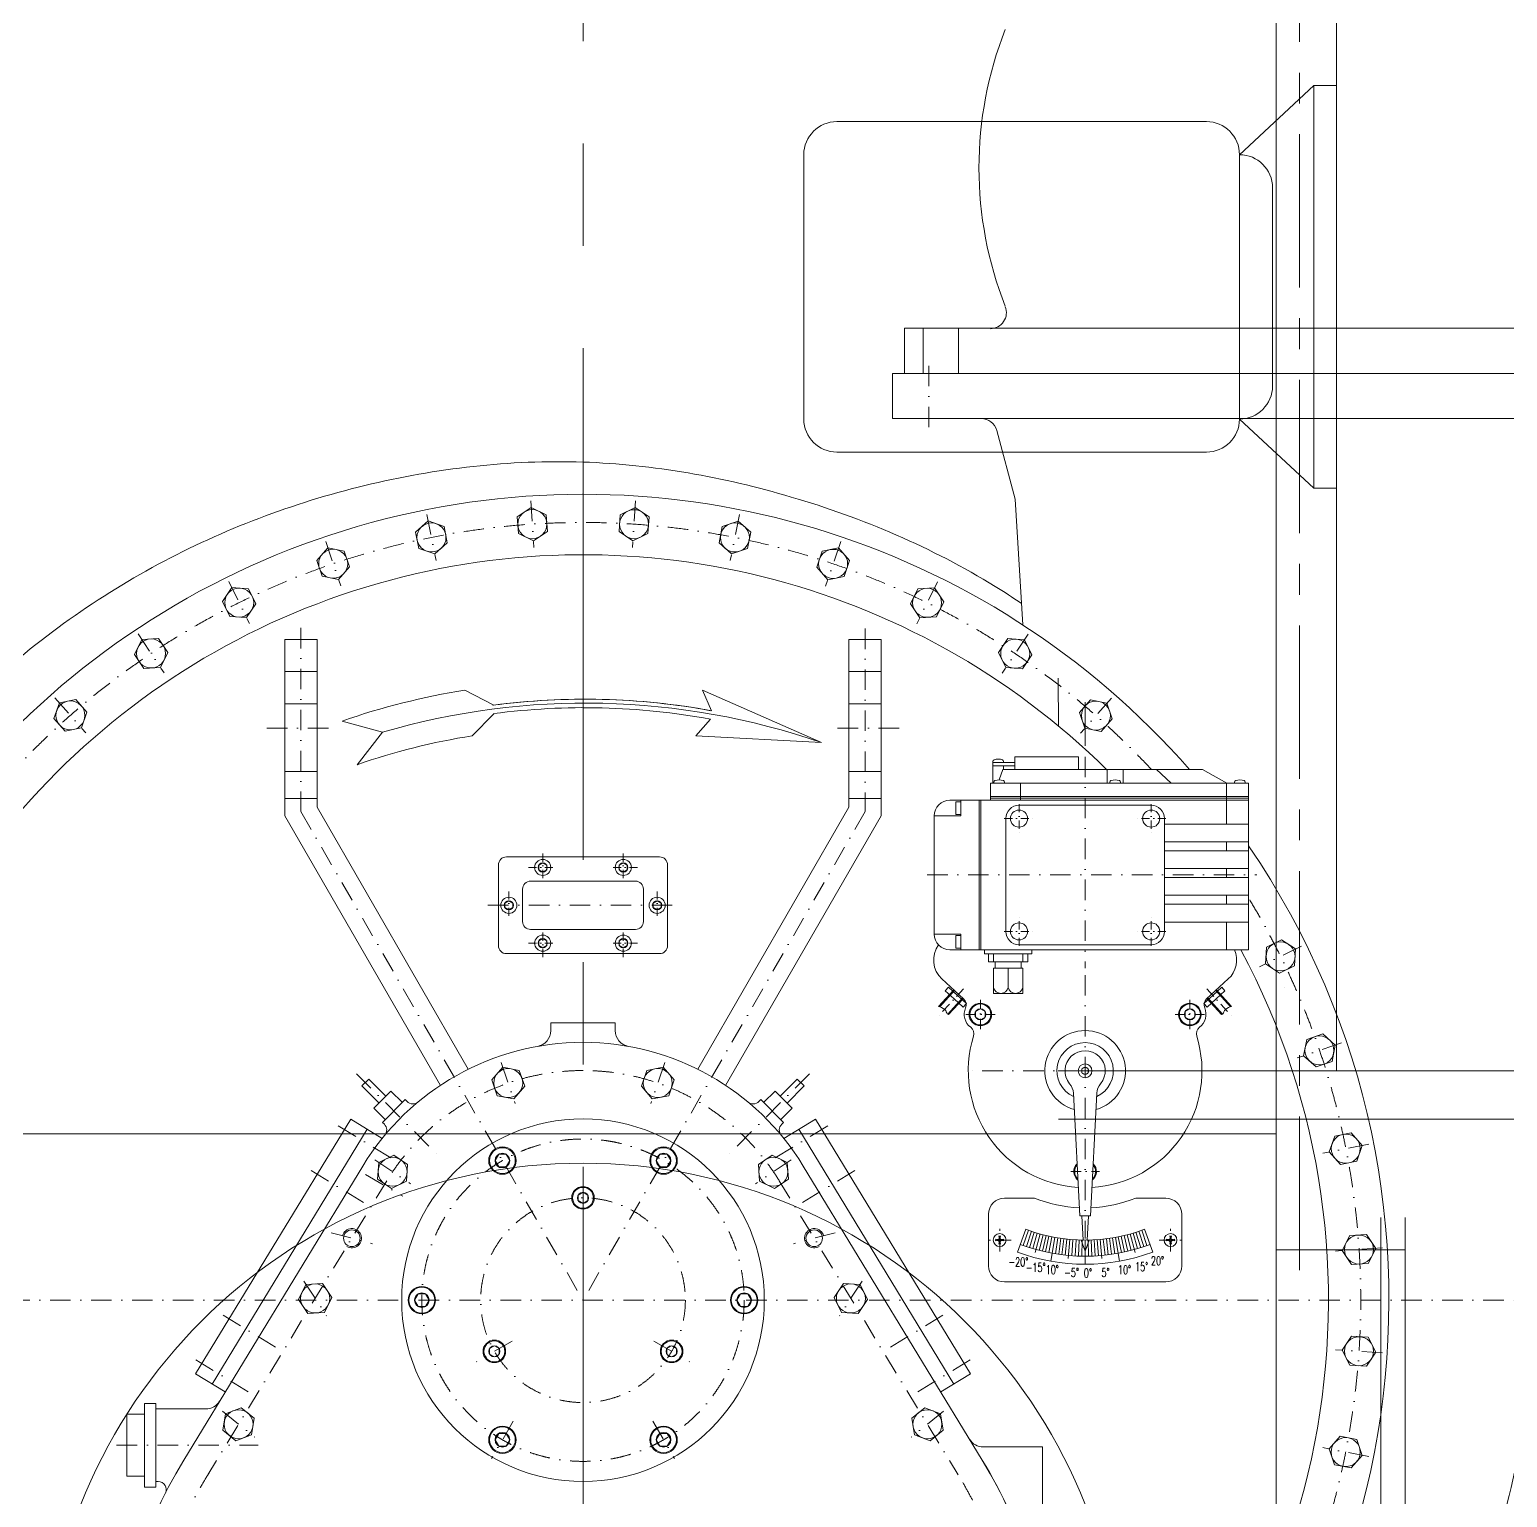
# Model space of a CAD drawing. Header units: millimetres. Extents: x 3 to 671030, y 2 to 511260.
# Drawn here: x 126853 to 150143, y 111891 to 135023 of the extents above; entities that cross this region are included whole.
import ezdxf

# ---------------------------------------------------------------- set-up
doc = ezdxf.new("R2010")
doc.units = ezdxf.units.MM
doc.header["$LTSCALE"] = 25.4
for name, pattern in [('CENTER', [50.8, 31.75, -6.35, 6.35, -6.35]), ('DASHDOT', [25.4, 12.7, -6.35, 0, -6.35]), ('虚线', [2, 1, -1])]:
    doc.linetypes.add(name, pattern=pattern)
for name, color, linetype, lineweight in [('CAXA0', 7, 'Continuous', 5), ('CAXA1', 5, 'CENTER', 5), ('EB0_1', 7, 'Continuous', 5), ('细实线层', 7, 'Continuous', 5)]:
    doc.layers.add(name, color=color, linetype=linetype, lineweight=lineweight)
doc.styles.add('机械', font='txt', dxfattribs={"width": 0.667, "bigfont": 'gbcbig.shx'})

msp = doc.modelspace()

# ---------------------------------------------------------------- linework, layer by layer
at = {"color": 7, "lineweight": 5}
for p, q in [((147446.42, 144013.84), (147446.42, 118613.84)), ((146496.55, 99632.31), (146496.55, 140399.31)), ((147090.82, 134143.31), (145920.25, 133051.11)), ((147446.42, 134143.31), (147090.82, 134143.31)), ((147090.82, 127793.31), (147090.82, 134143.31)), ((145399.55, 133571.81), (139575.05, 133571.81)), ((139054.35, 128885.51), (139054.35, 133051.11)), ((145920.25, 128885.51), (145920.25, 133051.11)), ((146440.95, 129406.21), (146440.95, 132530.41)), ((140935.3, 129604.31), (140935.3, 130315.51)), ((141494.1, 129604.31), (141494.1, 130315.51)), ((140451.35, 129604.31), (153278.35, 129604.31)), ((140451.35, 128893.11), (140451.35, 129604.31)), ((140451.35, 128893.11), (146864.85, 128893.11)), ((147090.82, 127793.31), (145920.25, 128885.51)), ((146864.85, 128893.11), (153278.35, 128893.11)), ((142383.58, 127623.11), (142093.73, 128704.85)), ((145399.55, 128364.81), (139575.05, 128364.81)), ((147446.42, 127793.31), (147090.82, 127793.31)), ((134539.03, 127345.32), (134758.51, 127491.97)), ((134995.26, 127375.22), (134758.51, 127491.97)), ((136159.37, 127374.86), (136396.11, 127491.61)), ((136615.59, 127344.96), (136396.11, 127491.61)), ((142504.77, 125641.78), (142383.58, 127623.11)), ((132936.42, 127104.54), (133134.88, 127278.58)), ((133384.83, 127193.73), (133134.88, 127278.58)), ((133384.83, 127193.73), (133436.33, 126934.84)), ((134539.03, 127345.32), (134556.3, 127081.92)), ((134995.26, 127375.22), (135012.52, 127111.82)), ((136159.37, 127374.86), (136142.11, 127111.46)), ((136615.59, 127344.96), (136598.33, 127081.56)), ((137769.7, 127192.65), (137718.2, 126933.76)), ((137769.7, 127192.65), (138019.66, 127277.5)), ((138218.12, 127103.45), (138019.66, 127277.5)), ((132936.42, 127104.54), (132987.91, 126845.64)), ((133436.33, 126934.84), (133237.87, 126760.79)), ((133436.33, 126934.84), (133436.33, 126934.84)), ((134556.3, 127081.92), (134793.04, 126965.17)), ((135012.52, 127111.82), (134793.04, 126965.17)), ((135012.52, 127111.82), (135012.52, 127111.82)), ((136142.11, 127111.46), (136361.59, 126964.81)), ((136598.33, 127081.56), (136361.59, 126964.81)), ((136598.33, 127081.56), (136598.33, 127081.56)), ((137718.2, 126933.76), (137916.66, 126759.71)), ((138218.12, 127103.45), (138166.62, 126844.56)), ((131378.94, 126656.63), (131552.98, 126855.09)), ((131811.87, 126803.59), (131552.98, 126855.09)), ((131811.87, 126803.59), (131896.72, 126553.63)), ((132987.91, 126845.64), (133237.87, 126760.79)), ((138166.62, 126844.56), (137916.66, 126759.71)), ((138166.62, 126844.56), (138166.62, 126844.56)), ((139342.47, 126801.81), (139257.62, 126551.85)), ((139342.47, 126801.81), (139601.36, 126853.31)), ((139775.41, 126654.85), (139601.36, 126853.31)), ((131378.94, 126656.63), (131463.79, 126406.67)), ((131896.72, 126553.63), (131722.68, 126355.18)), ((131896.72, 126553.63), (131896.72, 126553.63)), ((139257.62, 126551.85), (139431.67, 126353.39)), ((139775.41, 126654.85), (139690.56, 126404.89)), ((131463.79, 126406.67), (131722.68, 126355.18)), ((139690.56, 126404.89), (139431.67, 126353.39)), ((139690.56, 126404.89), (139690.56, 126404.89)), ((129893.25, 126009.26), (130039.9, 126228.74)), ((129893.25, 126009.26), (130009.99, 125772.52)), ((130303.3, 126211.48), (130039.9, 126228.74)), ((130303.3, 126211.48), (130420.04, 125974.73)), ((140850.77, 126209.02), (140734.02, 125972.28)), ((140850.77, 126209.02), (141114.17, 126226.29)), ((141260.82, 126006.81), (141114.17, 126226.29)), ((141260.82, 126006.81), (141144.07, 125770.07)), ((130009.99, 125772.52), (130273.39, 125755.25)), ((130420.04, 125974.73), (130273.39, 125755.25)), ((130420.04, 125974.73), (130420.04, 125974.73)), ((140734.02, 125972.28), (140880.67, 125752.8)), ((141144.07, 125770.07), (140880.67, 125752.8)), ((141144.07, 125770.07), (141144.07, 125770.07)), ((128504.76, 125173.51), (128621.51, 125410.25)), ((128884.91, 125427.52), (128621.51, 125410.25)), ((128884.91, 125427.52), (129031.56, 125208.04)), ((130875.55, 125413.31), (130875.55, 122630.22)), ((131383.55, 125413.31), (130875.55, 125413.31)), ((131383.55, 125413.31), (131383.55, 122766.34)), ((139765.55, 125413.31), (139765.55, 122766.34)), ((139765.55, 125413.31), (140273.55, 125413.31)), ((140273.55, 125413.31), (140273.55, 122630.22)), ((142268.79, 125424.44), (142122.14, 125204.96)), ((142268.79, 125424.44), (142532.19, 125407.17)), ((142648.94, 125170.43), (142532.19, 125407.17)), ((128504.76, 125173.51), (128651.41, 124954.03)), ((129031.56, 125208.04), (128914.81, 124971.3)), ((129031.56, 125208.04), (129031.56, 125208.04)), ((142122.14, 125204.96), (142238.89, 124968.22)), ((142648.94, 125170.43), (142502.29, 124950.95)), ((128651.41, 124954.03), (128914.81, 124971.3)), ((131383.55, 124905.31), (130875.55, 124905.31)), ((139765.55, 124905.31), (140273.55, 124905.31)), ((142502.29, 124950.95), (142238.89, 124968.22)), ((142502.29, 124950.95), (142502.29, 124950.95)), ((133710.69, 124612.1), (134166.8, 124376.2)), ((137458.46, 124610.56), (137600.35, 124287.81)), ((139330.5, 123787.29), (137458.46, 124610.56)), ((143061.16, 124803.88), (143067.54, 124041.92)), ((127237.25, 124163.68), (127322.09, 124413.63)), ((127580.99, 124465.13), (127322.09, 124413.63)), ((127580.99, 124465.13), (127755.03, 124266.67)), ((131383.55, 124397.31), (130875.55, 124397.31)), ((139765.55, 124397.31), (140273.55, 124397.31)), ((143572.28, 124461.47), (143398.23, 124263.02)), ((143572.28, 124461.47), (143831.17, 124409.98)), ((143916.02, 124160.02), (143831.17, 124409.98)), ((127237.25, 124163.68), (127411.29, 123965.22)), ((127755.03, 124266.67), (127670.18, 124016.72)), ((127755.03, 124266.67), (127755.03, 124266.67)), ((133825.37, 123893.34), (134168.05, 124241.7)), ((137581.37, 124155.48), (137352.63, 123890.44)), ((143398.23, 124263.02), (143483.08, 124013.06)), ((143916.02, 124160.02), (143741.97, 123961.56)), ((127411.29, 123965.22), (127670.18, 124016.72)), ((131776.49, 124126.09), (132415.49, 123948.35)), ((132015.2, 123438.49), (132415.49, 123948.35)), ((143741.97, 123961.56), (143483.08, 124013.06)), ((143741.97, 123961.56), (143741.97, 123961.56)), ((139330.5, 123787.29), (137352.63, 123890.44)), ((142034.47, 123144.44), (142034.47, 123491.46)), ((142202.11, 123473.14), (142034.47, 123473.14)), ((142202.11, 123473.14), (142202.11, 123491.46)), ((142202.11, 123473.14), (142381.43, 123473.14)), ((142381.43, 123360.34), (142381.43, 123563.54)), ((142381.43, 123563.54), (143382.19, 123563.54)), ((143382.19, 123360.34), (143382.19, 123563.54)), ((131383.55, 123330.51), (130875.55, 123330.51)), ((139765.55, 123330.51), (140273.55, 123330.51)), ((142034.47, 123422.34), (142381.43, 123422.34)), ((142132.51, 123197.47), (142192.2, 123360.34)), ((142192.2, 123360.34), (145337.99, 123360.34)), ((142202.11, 123360.34), (142202.11, 123422.34)), ((143836.35, 123144.44), (143836.35, 123360.34)), ((144086.28, 123144.44), (144086.28, 123360.34)), ((144614.09, 123360.34), (144842.69, 123144.44)), ((145337.99, 123360.34), (145718.99, 123144.44)), ((141997.89, 122876.72), (141997.89, 123144.44)), ((141997.89, 123144.44), (146061.89, 123144.44)), ((141997.89, 122993.56), (141997.89, 122876.72)), ((142048.69, 123162.76), (142048.69, 123144.44)), ((142216.33, 123144.44), (142048.69, 123144.44)), ((142216.33, 123162.76), (142216.33, 123144.44)), ((142467.79, 122876.72), (142467.79, 123144.44)), ((143877.49, 123162.76), (143877.49, 123144.44)), ((144045.13, 123144.44), (143877.49, 123144.44)), ((144045.13, 123162.76), (144045.13, 123144.44)), ((145713.91, 123144.44), (145713.91, 122503.34)), ((145843.45, 123162.76), (145843.45, 123144.44)), ((146011.09, 123144.44), (145843.45, 123144.44)), ((146011.09, 123162.76), (146011.09, 123144.44)), ((146061.89, 123144.44), (146061.89, 120523.16)), ((131383.55, 122905), (130875.55, 122905)), ((131383.55, 122766.34), (133766.49, 118638.96)), ((139765.55, 122766.34), (137382.6, 118638.96)), ((139765.55, 122905), (140273.55, 122905)), ((142150.29, 122876.72), (141355.27, 122876.72)), ((141451.79, 122855.13), (141451.79, 122651.93)), ((141527.99, 122855.13), (141451.79, 122855.13)), ((141527.99, 122876.72), (141527.99, 122630.34)), ((141820.09, 122876.72), (141820.09, 120523.16)), ((141845.49, 122876.72), (141845.49, 120523.16)), ((141997.89, 122935.02), (146061.89, 122935.02)), ((141997.89, 122909.62), (146061.89, 122909.62)), ((142150.29, 122876.72), (144824.91, 122876.72)), ((142447.85, 122799.76), (144527.35, 122799.76)), ((144824.91, 122876.72), (146061.89, 122876.72)), ((130875.55, 122630.22), (133326.55, 118384.96)), ((140273.55, 122630.22), (137822.54, 118384.96)), ((141108.89, 122630.34), (141527.99, 122630.34)), ((141108.89, 122630.34), (141108.89, 120769.54)), ((141527.99, 122651.93), (141451.79, 122651.93)), ((142236.65, 120811.32), (142236.65, 122588.56)), ((144738.55, 120811.32), (144738.55, 122588.56)), ((144738.55, 122503.34), (146061.89, 122503.34)), ((144738.55, 122223.94), (146061.89, 122223.94)), ((144738.55, 122081.7), (146061.89, 122081.7)), ((145713.91, 122223.94), (145713.91, 122081.7)), ((134241.05, 121857.31), (134241.05, 120587.31)), ((136781.05, 121984.31), (134368.05, 121984.31)), ((134939.55, 121891.85), (134876.64, 121855.53)), ((134876.64, 121855.53), (134876.64, 121782.89)), ((135002.46, 121855.53), (134939.55, 121891.85)), ((135002.46, 121855.53), (135002.46, 121782.89)), ((136209.55, 121891.85), (136146.64, 121855.53)), ((136146.64, 121855.53), (136146.64, 121782.89)), ((136272.46, 121855.53), (136209.55, 121891.85)), ((136272.46, 121855.53), (136272.46, 121782.89)), ((136908.05, 121857.31), (136908.05, 120587.31)), ((136400.05, 121603.31), (134749.05, 121603.31)), ((134876.64, 121782.89), (134939.55, 121746.57)), ((134939.55, 121746.57), (135002.46, 121782.89)), ((134939.55, 121746.57), (134939.55, 121746.57)), ((136146.64, 121782.89), (136209.55, 121746.57)), ((136209.55, 121746.57), (136272.46, 121782.89)), ((136209.55, 121746.57), (136209.55, 121746.57)), ((144738.55, 121802.3), (146061.89, 121802.3)), ((144738.55, 121660.06), (146061.89, 121660.06)), ((145713.91, 121802.3), (145713.91, 121660.06)), ((134622.05, 121476.31), (134622.05, 120968.31)), ((136527.05, 121476.31), (136527.05, 120968.31)), ((144738.55, 121380.66), (146061.89, 121380.66)), ((145713.91, 121380.66), (145713.91, 121238.42)), ((134406.15, 121294.95), (134343.24, 121258.63)), ((134343.24, 121258.63), (134343.24, 121185.99)), ((134343.24, 121185.99), (134406.15, 121149.67)), ((134469.06, 121258.63), (134406.15, 121294.95)), ((134406.15, 121149.67), (134469.06, 121185.99)), ((134406.15, 121149.67), (134406.15, 121149.67)), ((134469.06, 121258.63), (134469.06, 121185.99)), ((136742.95, 121294.95), (136680.04, 121258.63)), ((136680.04, 121258.63), (136680.04, 121185.99)), ((136680.04, 121185.99), (136742.95, 121149.67)), ((136805.86, 121258.63), (136742.95, 121294.95)), ((136742.95, 121149.67), (136805.86, 121185.99)), ((136742.95, 121149.67), (136742.95, 121149.67)), ((136805.86, 121258.63), (136805.86, 121185.99)), ((144738.55, 121238.42), (146061.89, 121238.42)), ((144738.55, 120959.02), (146061.89, 120959.02)), ((145713.91, 120959.02), (145713.91, 120523.16)), ((134749.05, 120841.31), (136400.05, 120841.31)), ((134939.55, 120698.05), (134876.64, 120661.73)), ((134876.64, 120661.73), (134876.64, 120589.09)), ((135002.46, 120661.73), (134939.55, 120698.05)), ((135002.46, 120661.73), (135002.46, 120589.09)), ((136209.55, 120698.05), (136146.64, 120661.73)), ((136146.64, 120661.73), (136146.64, 120589.09)), ((136272.46, 120661.73), (136209.55, 120698.05)), ((136272.46, 120661.73), (136272.46, 120589.09)), ((141108.89, 120769.54), (141527.99, 120769.54)), ((141451.79, 120747.95), (141451.79, 120544.75)), ((141527.99, 120747.95), (141451.79, 120747.95)), ((141527.99, 120769.54), (141527.99, 120523.16)), ((146584.5, 120680.61), (146347.76, 120563.86)), ((146584.5, 120680.61), (146803.98, 120533.96)), ((134368.05, 120460.31), (136781.05, 120460.31)), ((134876.64, 120589.09), (134939.55, 120552.77)), ((134939.55, 120552.77), (135002.46, 120589.09)), ((134939.55, 120552.77), (134939.55, 120552.77)), ((136146.64, 120589.09), (136209.55, 120552.77)), ((136209.55, 120552.77), (136272.46, 120589.09)), ((136209.55, 120552.77), (136209.55, 120552.77)), ((141355.27, 120523.16), (142717.98, 120523.16)), ((141527.99, 120544.75), (141451.79, 120544.75)), ((141903.91, 120523.16), (141903.91, 120459.66)), ((141903.91, 120459.66), (142645.59, 120459.66)), ((141962.33, 120459.66), (141962.33, 120332.66)), ((142046.15, 120459.66), (142046.15, 120332.66)), ((142447.85, 120600.12), (144527.35, 120600.12)), ((142503.35, 120459.66), (142503.35, 120332.66)), ((142587.17, 120459.66), (142587.17, 120332.66)), ((142645.59, 120523.16), (142645.59, 120459.66)), ((142717.98, 120523.16), (146061.89, 120523.16)), ((146347.76, 120563.86), (146330.49, 120300.46)), ((146786.71, 120270.56), (146803.98, 120533.96)), ((141962.33, 120332.66), (142587.17, 120332.66)), ((142046.15, 120231.06), (142503.35, 120231.06)), ((142046.15, 120231.06), (142046.15, 119834.82)), ((142071.55, 120332.66), (142071.55, 120231.06)), ((142274.75, 119927.43), (142274.75, 120231.06)), ((142477.95, 120332.66), (142477.95, 120231.06)), ((142503.35, 120231.06), (142503.35, 119834.82)), ((146549.97, 120153.81), (146330.49, 120300.46)), ((146786.71, 120270.56), (146549.97, 120153.81)), ((141231.49, 120061.07), (141572.92, 119748.21)), ((145743.72, 120061.07), (145402.29, 119748.21)), ((146549.97, 120153.81), (146549.97, 120153.81)), ((142046.15, 119834.82), (142503.35, 119834.82)), ((146635.16, 119920.49), (146635.15, 119920.49)), ((141836.6, 119589.96), (141761.15, 119546.4)), ((141761.15, 119546.4), (141761.15, 119459.28)), ((141912.05, 119546.4), (141836.6, 119589.96)), ((141912.05, 119546.4), (141912.05, 119459.28)), ((145138.6, 119589.96), (145063.15, 119546.4)), ((145063.15, 119546.4), (145063.15, 119459.28)), ((145214.05, 119546.4), (145138.6, 119589.96)), ((145214.05, 119546.4), (145214.05, 119459.28)), ((135066.55, 119368.11), (135066.55, 119249.54)), ((135066.55, 119368.11), (135574.55, 119368.11)), ((136082.55, 119368.11), (135574.55, 119368.11)), ((136082.55, 119368.11), (136082.55, 119249.54)), ((141761.15, 119459.28), (141836.6, 119415.72)), ((141836.6, 119415.72), (141912.05, 119459.28)), ((141836.6, 119415.72), (141836.61, 119415.72)), ((145063.15, 119459.28), (145138.6, 119415.72)), ((145138.6, 119415.72), (145214.05, 119459.28)), ((145138.6, 119415.72), (145138.61, 119415.72)), ((146981.91, 119110.07), (146930.41, 118851.18)), ((147231.87, 119194.92), (146981.91, 119110.07)), ((147231.87, 119194.92), (147430.32, 119020.88)), ((147378.83, 118761.98), (147430.32, 119020.88)), ((147128.87, 118677.14), (146930.41, 118851.18)), ((134137.04, 118471.98), (134310.21, 118671.2)), ((134569.33, 118620.83), (134310.21, 118671.2)), ((134569.33, 118620.83), (134655.27, 118371.25)), ((136579.76, 118620.83), (136493.83, 118371.25)), ((136579.76, 118620.83), (136838.88, 118671.2)), ((137012.06, 118471.98), (136838.88, 118671.2)), ((158307.55, 118613.84), (143061.16, 118613.83)), ((143487.6, 118672.01), (143437.23, 118642.92)), ((143437.23, 118642.92), (143437.23, 118584.76)), ((143437.23, 118584.76), (143487.6, 118555.68)), ((143537.98, 118642.92), (143487.6, 118672.01)), ((143487.6, 118555.68), (143537.98, 118584.76)), ((143487.6, 118555.68), (143487.61, 118555.68)), ((143537.98, 118642.92), (143537.98, 118584.76)), ((147378.83, 118761.98), (147128.87, 118677.14)), ((147128.87, 118677.14), (147128.87, 118677.14)), ((132198.09, 118483.53), (132090.32, 118375.77)), ((132359.73, 118106.36), (132090.32, 118375.77)), ((132467.49, 118214.13), (132198.09, 118483.53)), ((134137.04, 118471.98), (134222.98, 118222.4)), ((134655.27, 118371.25), (134482.09, 118172.03)), ((134655.27, 118371.25), (134655.27, 118371.25)), ((136493.83, 118371.25), (136667, 118172.03)), ((136493.83, 118371.25), (136493.83, 118371.25)), ((137012.06, 118471.98), (136926.12, 118222.4)), ((138681.6, 118214.13), (138951.01, 118483.53)), ((138789.36, 118106.36), (139058.77, 118375.77)), ((138951.01, 118483.53), (139058.77, 118375.77)), ((132548.32, 118294.95), (132278.91, 118025.54)), ((132772.71, 118160.36), (132413.5, 117801.15)), ((132727.92, 118115.34), (132548.32, 118294.95)), ((132772.71, 118160.36), (132802.94, 118130.13)), ((134222.98, 118222.4), (134482.09, 118172.03)), ((136926.12, 118222.4), (136667, 118172.03)), ((138376.39, 118160.36), (138346.16, 118130.13)), ((138376.39, 118160.36), (138735.6, 117801.15)), ((138421.17, 118115.34), (138600.78, 118294.95)), ((138600.78, 118294.95), (138870.19, 118025.54)), ((143302.27, 118261.2), (143403.6, 116327.84)), ((143672.93, 118261.2), (143571.61, 116327.84)), ((131913.09, 117850.47), (129469.61, 113836.74)), ((131913.09, 117850.47), (132409.35, 117548.35)), ((132458.51, 117845.94), (132278.91, 118025.54)), ((138690.58, 117845.94), (138870.19, 118025.54)), ((139236.01, 117850.47), (138739.74, 117548.35)), ((139236.01, 117850.47), (141679.49, 113836.74)), ((158307.54, 117851.88), (143067.54, 117851.88)), ((146496.55, 117622.59), (124652.55, 117622.59)), ((132173.44, 117691.97), (129729.96, 113678.25)), ((132413.5, 117801.15), (132443.73, 117770.92)), ((138735.6, 117801.15), (138705.37, 117770.92)), ((138975.66, 117691.97), (141419.14, 113678.25)), ((147679.77, 117637.44), (147420.88, 117585.94)), ((147679.77, 117637.44), (147853.82, 117438.98)), ((147420.88, 117585.94), (147336.03, 117335.99)), ((147768.97, 117189.03), (147853.82, 117438.98)), ((132336.6, 116907.59), (132355.01, 117170.92)), ((132592.26, 117286.63), (132355.01, 117170.92)), ((132592.26, 117286.63), (132811.1, 117139.02)), ((134246.44, 117299.65), (134188.34, 117199.01)), ((134188.34, 117199.01), (134246.44, 117098.38)), ((134362.65, 117299.65), (134246.44, 117299.65)), ((134362.65, 117299.65), (134420.75, 117199.01)), ((134362.65, 117098.38), (134420.75, 117199.01)), ((136786.44, 117299.65), (136728.34, 117199.01)), ((136728.34, 117199.01), (136786.44, 117098.38)), ((136902.65, 117299.65), (136786.44, 117299.65)), ((136960.75, 117199.01), (136902.65, 117299.65)), ((136960.75, 117199.01), (136902.65, 117098.38)), ((138556.84, 117286.63), (138338, 117139.02)), ((138556.84, 117286.63), (138794.08, 117170.92)), ((138812.5, 116907.59), (138794.08, 117170.92)), ((147510.07, 117137.53), (147336.03, 117335.99)), ((147768.97, 117189.03), (147510.07, 117137.53)), ((132103.22, 117112.59), (129282.76, 112479.63)), ((132811.1, 117139.02), (132792.68, 116875.7)), ((132811.1, 117139.02), (132811.1, 117139.02)), ((134246.44, 117098.38), (134362.65, 117098.38)), ((134362.65, 117098.38), (134362.65, 117098.38)), ((136786.44, 117098.38), (136902.65, 117098.38)), ((136786.44, 117098.38), (136786.45, 117098.38)), ((138338, 117139.02), (138356.41, 116875.7)), ((138338, 117139.02), (138338, 117139.02)), ((139045.88, 117112.59), (141866.34, 112479.63)), ((147510.07, 117137.53), (147510.07, 117137.53)), ((132336.6, 116907.59), (132555.43, 116759.99)), ((132555.43, 116759.99), (132792.68, 116875.7)), ((135574.55, 116699.33), (135499.1, 116655.77)), ((135650, 116655.77), (135574.55, 116699.33)), ((138593.66, 116759.99), (138356.41, 116875.7)), ((138812.5, 116907.59), (138593.66, 116759.99)), ((135499.1, 116655.77), (135499.1, 116568.65)), ((135499.1, 116568.65), (135574.55, 116525.09)), ((135574.55, 116525.09), (135650, 116568.65)), ((135574.55, 116525.09), (135574.55, 116525.09)), ((135650, 116655.77), (135650, 116568.65)), ((142690.84, 116607.24), (142217.6, 116607.24)), ((144284.37, 116607.24), (144757.6, 116607.24)), ((141963.6, 116353.24), (141963.6, 115540.44)), ((143403.6, 116327.84), (143571.61, 116327.84)), ((143436.8, 116327.84), (143456.77, 115946.84)), ((143538.4, 116327.84), (143518.44, 115946.84)), ((145011.6, 116353.24), (145011.6, 115540.44)), ((148147.55, 116301.93), (148147.55, 109028.38)), ((148528.55, 116301.93), (148528.55, 109028.38)), ((147657.16, 116017.56), (147540.41, 115780.82)), ((147920.56, 116034.82), (147657.16, 116017.56)), ((147920.56, 116034.82), (148067.21, 115815.34)), ((143424.1, 115946.84), (143456.77, 115946.84)), ((143424.1, 115946.84), (143487.6, 115772.38)), ((143551.1, 115946.84), (143487.6, 115772.38)), ((143551.1, 115946.84), (143518.44, 115946.84)), ((148528.55, 115792.26), (146496.55, 115792.26)), ((147687.06, 115561.34), (147540.41, 115780.82)), ((147950.46, 115578.6), (148067.21, 115815.34)), ((147950.46, 115578.6), (147687.06, 115561.34)), ((147687.06, 115561.34), (147687.06, 115561.34)), ((131207.92, 115246.57), (131090.13, 115010.34)), ((131471.39, 115262.69), (131207.92, 115246.57)), ((131617.08, 115042.57), (131471.39, 115262.69)), ((132976.44, 115099.95), (132918.34, 114999.31)), ((132976.44, 115099.95), (133092.65, 115099.95)), ((133150.75, 114999.31), (133092.65, 115099.95)), ((138056.44, 115099.95), (137998.34, 114999.31)), ((138172.65, 115099.95), (138056.44, 115099.95)), ((138062.6, 115253.36), (138062.6, 115253.36)), ((138230.75, 114999.31), (138172.65, 115099.95)), ((139532.01, 115042.57), (139677.71, 115262.69)), ((139677.71, 115262.69), (139941.18, 115246.57)), ((139941.18, 115246.57), (140058.96, 115010.34)), ((143487.6, 115286.44), (142217.6, 115286.44)), ((143487.6, 115286.44), (144757.6, 115286.44)), ((131090.13, 115010.34), (131235.83, 114790.22)), ((131617.08, 115042.57), (131499.3, 114806.34)), ((132918.34, 114999.31), (132976.44, 114898.67)), ((132976.44, 114898.67), (133092.65, 114898.67)), ((133092.65, 114898.67), (133150.75, 114999.31)), ((133150.75, 114999.31), (133150.75, 114999.31)), ((137998.34, 114999.31), (138056.44, 114898.67)), ((137998.34, 114999.31), (137998.34, 114999.31)), ((138172.65, 114898.67), (138056.44, 114898.67)), ((138172.65, 114898.67), (138230.75, 114999.31)), ((139532.01, 115042.57), (139649.8, 114806.34)), ((140058.96, 115010.34), (139913.27, 114790.22)), ((131499.3, 114806.34), (131235.83, 114790.22)), ((139649.8, 114806.34), (139913.27, 114790.22)), ((147686.7, 114431.75), (147540.04, 114212.27)), ((147950.1, 114414.49), (147686.7, 114431.75)), ((147950.1, 114414.49), (148066.84, 114177.74)), ((134102.28, 114236.42), (134177.73, 114279.98)), ((134102.28, 114236.42), (134102.28, 114149.3)), ((134102.28, 114149.3), (134177.73, 114105.74)), ((134253.18, 114236.42), (134177.73, 114279.98)), ((134177.73, 114105.74), (134253.18, 114149.3)), ((134253.18, 114149.3), (134253.18, 114236.42)), ((134253.18, 114236.42), (134253.18, 114236.42)), ((136971.36, 114279.98), (136895.91, 114236.42)), ((136895.91, 114236.42), (136895.91, 114149.3)), ((136895.91, 114236.42), (136895.91, 114236.42)), ((136971.36, 114105.74), (136895.91, 114149.3)), ((137046.81, 114236.42), (136971.36, 114279.98)), ((136971.36, 114105.74), (137046.81, 114149.3)), ((137046.81, 114149.3), (137046.81, 114236.42)), ((147656.79, 113975.53), (147540.04, 114212.27)), ((147920.19, 113958.27), (148066.84, 114177.74)), ((147920.19, 113958.27), (147656.79, 113975.53)), ((147656.79, 113975.53), (147656.79, 113975.53)), ((129469.61, 113836.74), (129936.07, 113552.77)), ((141679.49, 113836.74), (141213.03, 113552.77)), ((128386.35, 113202.2), (128386.35, 112224.3)), ((128386.35, 113202.2), (128665.75, 113202.2)), ((128665.75, 113373.65), (128843.55, 113373.65)), ((128665.75, 113373.65), (128665.75, 112052.85)), ((128843.55, 113373.65), (128843.55, 113106.95)), ((128843.55, 113284.81), (129630.2, 113284.81)), ((128843.55, 113284.81), (128843.55, 112141.81)), ((128843.55, 112141.81), (128843.55, 113284.81)), ((128843.55, 112141.81), (128843.55, 113284.81)), ((129941.86, 113210.57), (129900.57, 112949.85)), ((130188.29, 113305.17), (129941.86, 113210.57)), ((130393.43, 113139.05), (130188.29, 113305.17)), ((140755.66, 113139.05), (140960.8, 113305.17)), ((140960.8, 113305.17), (141207.23, 113210.57)), ((141207.23, 113210.57), (141248.53, 112949.85)), ((130393.43, 113139.05), (130352.14, 112878.33)), ((140755.66, 113139.05), (140796.95, 112878.33)), ((129900.57, 112949.85), (130105.71, 112783.74)), ((130352.14, 112878.33), (130105.71, 112783.74)), ((130352.14, 112878.33), (130352.14, 112878.33)), ((134188.34, 112799.61), (134246.44, 112900.24)), ((134188.34, 112799.61), (134246.44, 112698.97)), ((134362.65, 112900.24), (134246.44, 112900.24)), ((134420.75, 112799.61), (134362.65, 112900.24)), ((134362.65, 112900.24), (134362.65, 112900.24)), ((134362.65, 112698.97), (134420.75, 112799.61)), ((136786.44, 112900.24), (136728.34, 112799.61)), ((136786.44, 112698.97), (136728.34, 112799.61)), ((136902.65, 112900.24), (136786.44, 112900.24)), ((136786.44, 112900.24), (136786.44, 112900.24)), ((136960.75, 112799.61), (136902.65, 112900.24)), ((136902.65, 112698.97), (136960.75, 112799.61)), ((140796.95, 112878.33), (141043.39, 112783.74)), ((140796.95, 112878.33), (140796.96, 112878.33)), ((141248.53, 112949.85), (141043.39, 112783.74)), ((147508.99, 112855.65), (147334.95, 112657.19)), ((147767.89, 112804.16), (147508.99, 112855.65)), ((147767.89, 112804.16), (147852.73, 112554.2)), ((134246.44, 112698.97), (134362.65, 112698.97)), ((136786.44, 112698.97), (136902.65, 112698.97)), ((141882.27, 112687.91), (142813.55, 112687.91)), ((142813.55, 112687.91), (142813.55, 110960.71)), ((147419.8, 112407.24), (147334.95, 112657.19)), ((147678.69, 112355.74), (147852.73, 112554.2)), ((128843.55, 112294.15), (128843.55, 112052.85)), ((147419.8, 112407.24), (147419.8, 112407.24)), ((147678.69, 112355.74), (147419.8, 112407.24)), ((128386.35, 112224.3), (128665.75, 112224.3)), ((128665.75, 112052.85), (128843.55, 112052.85)), ((128856.8, 112141.81), (128843.54, 112141.81)), ((128843.55, 112141.81), (128879.89, 112141.81))]:
    msp.add_line(p, q, dxfattribs=at)
at = {"color": 7, "linetype": 'DASHDOT', "lineweight": 5}
for p, q in [((141022.85, 128755.54), (141022.85, 129771.69)), ((134751.62, 127596.98), (134799.89, 126860.52)), ((136402.99, 127596.62), (136354.72, 126860.16)), ((133114.34, 127381.8), (133258.32, 126657.93)), ((138040.18, 127380.72), (137896.19, 126656.85)), ((131519.14, 126954.74), (131756.38, 126255.86)), ((139635.18, 126952.96), (139397.95, 126254.08)), ((129993.34, 126323.12), (130319.77, 125661.19)), ((141160.71, 126320.68), (140834.28, 125658.74)), ((131129.55, 125594.23), (131129.55, 122698.28)), ((140019.55, 125583.6), (140019.55, 122698.28)), ((128563.04, 125497.75), (128973.07, 124884.09)), ((142590.65, 125494.68), (142180.62, 124881.02)), ((127252.7, 124492.75), (127739.33, 123937.86)), ((143900.55, 124489.11), (143413.92, 123934.21)), ((130593.79, 124016.31), (131665.3, 124016.31)), ((140555.3, 124016.31), (139483.79, 124016.31)), ((143487.6, 123563.54), (143487.6, 120231.69)), ((131129.55, 122698.28), (135574.55, 114999.31)), ((140019.55, 122698.28), (135574.55, 114999.31)), ((140999.12, 121699.94), (146194.53, 121699.94)), ((134076.8, 121222.31), (137072.29, 121222.31)), ((146898.36, 120580.52), (146236.43, 120254.09)), ((143487.6, 120123.11), (143487.6, 115973.47)), ((147529.98, 119054.71), (146831.1, 118817.48)), ((132004.89, 118568.97), (133329.48, 117244.37)), ((134285.58, 118742.74), (134506.72, 118100.49)), ((136863.51, 118742.74), (136642.37, 118100.49)), ((139144.2, 118568.97), (137819.61, 117244.37)), ((145415.58, 118613.84), (141559.63, 118613.84)), ((131718.42, 117745.95), (132675.74, 117163.16)), ((139430.67, 117745.95), (138473.36, 117163.16)), ((147957.03, 117459.52), (147233.17, 117315.54)), ((132292.28, 117213.22), (132855.41, 116833.39)), ((138856.81, 117213.22), (138293.69, 116833.39)), ((131289.16, 117040.84), (132246.48, 116458.04)), ((132145.01, 116979.38), (132733.26, 116639.76)), ((139859.93, 117040.84), (138902.62, 116458.04)), ((132482.89, 116881.45), (129662.44, 112248.49)), ((138666.2, 116881.45), (141486.66, 112248.49)), ((131603.31, 116063.4), (132259.42, 115887.6)), ((139545.78, 116063.4), (138889.68, 115887.6)), ((148172.22, 115822.24), (147435.75, 115773.97)), ((131173.33, 115298.82), (131533.88, 114754.09)), ((139975.76, 115298.82), (139615.22, 114754.09)), ((122014.98, 114999.31), (150345.04, 114999.31)), ((129902.32, 114762.78), (130859.64, 114179.98)), ((141246.77, 114762.78), (140289.46, 114179.98)), ((134459.14, 114355.33), (133896.33, 114030.39)), ((136689.95, 114355.33), (137252.76, 114030.39)), ((148171.86, 114170.87), (147435.39, 114219.14)), ((129473.06, 114057.66), (130430.38, 113474.87)), ((141676.03, 114057.66), (140718.72, 113474.87)), ((129893.17, 113250), (130400.83, 112838.9)), ((141255.92, 113250), (140748.26, 112838.9)), ((134475.02, 113094.88), (134134.07, 112504.33)), ((136674.07, 113094.88), (137015.02, 112504.33)), ((128224.84, 112713.31), (130456.1, 112713.31)), ((147955.95, 112533.68), (147232.09, 112677.66))]:
    msp.add_line(p, q, dxfattribs=at)
at = {"color": 7, "linetype": 'Continuous', "lineweight": 5}
msp.add_line((140641.85, 129604.31), (153087.85, 129604.31), dxfattribs=at)
at = {"color": 7, "linetype": 'DASHDOT', "lineweight": 5, "ltscale": 0.4}
for p, q in [((142445.74, 122816.73), (142446.67, 122361.15)), ((144529.47, 122816.73), (144528.54, 122361.15)), ((142213.77, 122588.94), (142678.63, 122588.94)), ((144761.43, 122588.94), (144296.57, 122588.94)), ((134714.33, 121819.21), (135164.76, 121819.21)), ((134939.55, 122038.82), (134939.55, 121599.6)), ((136434.76, 121819.21), (135984.33, 121819.21)), ((136209.55, 122038.82), (136209.55, 121599.6)), ((134406.15, 121441.92), (134406.15, 121002.7)), ((136742.95, 121441.92), (136742.95, 121002.7)), ((142445.74, 120583.15), (142446.67, 121038.73)), ((144529.47, 120583.15), (144528.54, 121038.73)), ((134939.55, 120405.8), (134939.55, 120845.02)), ((136209.55, 120405.8), (136209.55, 120845.02)), ((142213.77, 120810.94), (142678.63, 120810.94)), ((144761.43, 120810.94), (144296.57, 120810.94)), ((134714.33, 120625.41), (135164.76, 120625.41)), ((136434.76, 120625.41), (135984.33, 120625.41))]:
    msp.add_line(p, q, dxfattribs=at)
at = {"color": 7, "linetype": 'DASHDOT', "lineweight": 5, "ltscale": 0.5}
for p, q in [((141569.44, 119904.24), (141174.17, 119472.88)), ((141836.6, 119271.29), (141836.6, 119734.39)), ((145138.6, 119271.29), (145138.6, 119734.39)), ((145405.77, 119904.24), (145801.03, 119472.88)), ((141605.05, 119502.84), (142068.16, 119502.84)), ((145370.16, 119502.84), (144907.05, 119502.84)), ((143262.92, 117026.34), (143712.28, 117026.34)), ((142141.4, 115767.84), (142141.4, 116125.84)), ((144833.8, 115767.84), (144833.8, 116125.84)), ((142320.4, 115946.84), (141962.4, 115946.84)), ((144654.8, 115946.84), (145012.8, 115946.84))]:
    msp.add_line(p, q, dxfattribs=at)
at = {"color": 7, "linetype": '虚线', "lineweight": 5, "ltscale": 6}
msp.add_line((128843.55, 112319.55), (128843.55, 112294.15), dxfattribs=at)
at = {"color": 7, "lineweight": 5}
for centre, radius in [((134775.78, 127228.57), 228.6), ((136378.85, 127228.21), 228.6), ((133186.37, 127019.69), 228.6), ((137968.16, 127018.61), 228.6), ((131637.83, 126605.13), 228.6), ((139516.52, 126603.35), 228.6), ((130156.64, 125992), 228.6), ((140997.42, 125989.54), 228.6), ((128768.16, 125190.78), 228.6), ((142385.54, 125187.69), 228.6), ((127496.14, 124215.17), 228.6), ((143657.12, 124211.52), 228.6), ((142446.2, 122588.94), 135), ((144529, 122588.94), 135), ((134939.55, 121819.21), 127), ((134939.55, 121819.21), 72.64), ((136209.55, 121819.21), 127), ((136209.55, 121819.21), 72.64), ((134406.15, 121222.31), 127), ((136742.95, 121222.31), 127), ((134406.15, 121222.31), 72.64), ((136742.95, 121222.31), 72.64), ((142446.2, 120810.94), 135), ((144529, 120810.94), 135), ((134939.55, 120625.41), 127), ((134939.55, 120625.41), 72.64), ((136209.55, 120625.41), 127), ((136209.55, 120625.41), 72.64), ((146567.23, 120417.21), 228.6), ((141836.6, 119502.84), 177.8), ((141836.6, 119502.84), 165.1), ((141836.6, 119502.84), 87.12), ((145138.6, 119502.84), 177.8), ((145138.6, 119502.84), 165.1), ((145138.6, 119502.84), 87.12), ((147180.37, 118936.03), 228.6), ((134396.15, 118421.61), 228.6), ((136752.94, 118421.61), 228.6), ((143487.6, 118613.84), 107.95), ((143487.6, 118613.84), 58.17), ((135574.55, 114999.31), 2857.5), ((134304.55, 117199.01), 215.9), ((134304.55, 117199.01), 203.2), ((136844.55, 117199.01), 215.9), ((136844.55, 117199.01), 203.2), ((147594.92, 117387.49), 228.6), ((135574.55, 108649.31), 8509), ((132573.85, 117023.31), 228.6), ((134304.55, 117199.01), 116.2), ((136844.55, 117199.01), 116.2), ((138575.25, 117023.31), 228.6), ((135574.55, 116612.21), 177.8), ((135574.55, 116612.21), 165.1), ((135574.55, 116612.21), 87.12), ((131931.37, 115975.5), 130.18), ((139217.73, 115975.5), 130.18), ((147803.81, 115798.08), 228.6), ((131353.61, 115026.46), 228.6), ((133034.55, 114999.31), 215.9), ((133034.55, 114999.31), 203.2), ((133034.55, 114999.31), 116.2), ((138114.55, 114999.31), 215.9), ((138114.55, 114999.31), 203.2), ((138114.55, 114999.31), 116.2), ((139795.49, 115026.46), 228.6), ((134177.73, 114192.86), 177.8), ((134177.73, 114192.86), 165.1), ((136971.36, 114192.86), 177.8), ((136971.36, 114192.86), 165.1), ((147803.44, 114195.01), 228.6), ((134177.73, 114192.86), 87.12), ((136971.36, 114192.86), 87.12), ((130147, 113044.45), 228.6), ((141002.09, 113044.45), 228.6), ((134304.55, 112799.61), 215.9), ((134304.55, 112799.61), 203.2), ((136844.55, 112799.61), 215.9), ((136844.55, 112799.61), 203.2), ((134304.55, 112799.61), 116.2), ((136844.55, 112799.61), 116.2), ((147593.84, 112605.7), 228.6)]:
    msp.add_circle(centre, radius, dxfattribs=at)
at = {"color": 7, "linetype": 'DASHDOT', "lineweight": 5}
for radius in [2540, 1612.9]:
    msp.add_circle((135574.55, 114999.31), radius, dxfattribs=at)
at = {"color": 7, "lineweight": 5}
for centre, radius, start, end in [((147758.61, 132842.81), 5944.03, 158.482955, 201.517045), ((139575.05, 133051.11), 520.7, 90, 180), ((145399.55, 133051.11), 520.7, 0, 90), ((145920.25, 132530.41), 520.7, 0, 90), ((141993.32, 130562.58), 254, 270.081496, 21.598541), ((145920.25, 129406.21), 520.7, 270, 0), ((139575.05, 128885.51), 520.7, 180, 270), ((141848.39, 128639.11), 254, 15, 90), ((145399.55, 128885.51), 520.7, 270, 0), ((135574.55, 114999.31), 12700, 41.174058, 233.370693), ((135574.55, 114999.31), 11747.5, 45.309128, 230.221603), ((135499.09, 113403.03), 11350.85, 99.065085, 109.144842), ((135605.02, 113416.75), 11053.75, 79.603234, 97.478832), ((135598.29, 113416.88), 10920.09, 79.537406, 97.526634), ((135499.09, 113403.03), 10623, 99.065085, 109.144841), ((142059.87, 123491.46), 25.4, 108.100003, 180), ((142118.29, 123312.72), 213.44, 71.899997, 108.100003), ((142176.71, 123491.46), 25.4, 0, 71.899997), ((142074.09, 123162.76), 25.4, 108.100003, 180), ((142132.51, 122984.03), 213.44, 71.899997, 108.100003), ((142190.93, 123162.76), 25.4, 0, 71.899997), ((143902.89, 123162.76), 25.4, 108.100003, 180), ((143961.31, 122984.03), 213.44, 71.899997, 108.100003), ((144019.73, 123162.76), 25.4, 0, 71.899997), ((145868.85, 123162.76), 25.4, 108.100003, 180), ((145927.27, 122984.03), 213.44, 71.899997, 108.100003), ((145985.69, 123162.76), 25.4, 0, 71.899997), ((141355.27, 122630.34), 246.38, 90, 180), ((142447.85, 122588.56), 211.2, 90, 180), ((144527.35, 122588.56), 211.2, 0, 90), ((135574.55, 114999.31), 12700, 306.629307, 34.332822), ((134368.05, 121857.31), 127, 90, 180), ((136781.05, 121857.31), 127, 0, 90), ((134749.05, 121476.31), 127, 90, 180), ((136400.05, 121476.31), 127, 0, 90), ((134749.05, 120968.31), 127, 180, 270), ((136400.05, 120968.31), 127, 270, 0), ((141355.27, 120769.54), 246.38, 180, 270), ((142447.85, 120811.32), 211.2, 180, 270), ((144527.35, 120811.32), 211.2, 270, 0), ((134368.05, 120587.31), 127, 180, 270), ((136781.05, 120587.31), 127, 270, 0), ((141506.05, 120360.7), 406.4, 144.037316, 227.5), ((135574.55, 114999.31), 11747.5, 309.778397, 28.048242), ((145469.16, 120360.7), 406.4, 312.5, 23.563201), ((141487.12, 119654.57), 127, 336.531598, 47.5), ((142160.45, 119951.66), 116.84, 191.968149, 348.031851), ((142389.05, 119951.66), 116.84, 191.968149, 348.031851), ((145488.09, 119654.57), 127, 132.5, 203.468402), ((141836.6, 119502.84), 254, 156.531598, 233.097398), ((145138.6, 119502.84), 254, 306.902602, 23.468402), ((134812.55, 119249.54), 254, 280.164249, 0), ((136336.55, 119249.54), 254, 180, 259.835751), ((141607.83, 119198.17), 127, 342.732065, 53.097398), ((145367.38, 119198.17), 127, 126.902602, 197.267935), ((135574.55, 114999.31), 4064, 31.332251, 148.667749), ((143487.6, 118613.84), 1841.5, 162.732065, 266.654406), ((143487.6, 118613.84), 444.5, 294.251059, 245.748941), ((143487.6, 118613.84), 1841.5, 273.345594, 17.275475), ((143487.6, 118613.84), 317.5, 320.185656, 219.814344), ((143048.62, 118247.91), 254, 3, 39.814344), ((143926.59, 118247.91), 254, 140.185656, 177), ((132892.74, 118219.93), 127, 225, 309.784091), ((138256.35, 118219.93), 127, 230.215909, 315), ((132353.93, 117681.12), 127, 320.215909, 45), ((138795.17, 117681.12), 127, 135, 219.784091), ((143487.6, 117026.34), 177.8, 135.643942, 230.356058), ((143487.6, 117026.34), 177.8, 309.643942, 44.356058), ((143487.6, 117026.34), 165.1, 139.848774, 226.151226), ((143487.6, 117026.34), 165.1, 313.848774, 40.151226), ((142217.6, 116353.24), 254, 90, 180), ((143487.6, 118613.84), 2159, 248.343371, 267.590606), ((143487.6, 118613.84), 2159, 272.409394, 291.656629), ((144757.6, 116353.24), 254, 0, 90), ((142217.6, 115540.44), 254, 180, 270), ((144757.6, 115540.44), 254, 270, 0), ((129630.2, 113538.81), 254, 270, 328.667749), ((141882.27, 112941.91), 254, 211.332251, 270), ((135574.55, 108649.31), 7366, 148.667749, 270), ((135574.55, 108649.31), 7366, 270, 31.332251), ((135574.55, 108649.31), 7366, 2.594807, 31.332251), ((128879.89, 112014.81), 127, 333.310675, 90)]:
    msp.add_arc(centre, radius, start, end, dxfattribs=at)
at = {"color": 7, "linetype": 'DASHDOT', "lineweight": 5}
for centre, radius, start, end in [((135574.55, 114999.31), 12255.5, 43.017887, 231.977074), ((135574.55, 114999.31), 12255.5, 308.022926, 31.159996), ((135574.55, 114999.31), 3619.5, 90, 148.667749), ((135574.55, 114999.31), 3619.5, 31.332251, 90), ((135574.55, 108649.31), 6921.5, 147.975947, 270), ((135574.55, 108649.31), 6921.5, 270, 32.024053)]:
    msp.add_arc(centre, radius, start, end, dxfattribs=at)
at = {"layer": 'CAXA0', "color": 7, "linetype": 'Continuous', "lineweight": 5}
for p in [(153086.49, 130315.51), (140640.49, 129604.31)]:
    msp.add_line(p, (140640.49, 130315.51), dxfattribs=at)
at = {"layer": 'CAXA1', "linetype": 'CENTER', "lineweight": 5, "ltscale": 3}
msp.add_line((146864.85, 115472.27), (146864.85, 178397.71), dxfattribs=at)
at = {"layer": 'CAXA1', "linetype": 'CENTER', "lineweight": 5, "ltscale": 10}
msp.add_line((135574.55, 142905.66), (135574.55, 98639.39), dxfattribs=at)
at = {"layer": 'EB0_1', "color": 7, "linetype": 'Continuous', "lineweight": 5}
msp.add_open_spline([(142484.07, 125980.24), (142347.56, 126072.33), (141227.36, 126795.18), (138949.98, 127763.7), (135537.7, 128375.81), (132091.24, 127973.13), (128798.17, 126730.42), (125921.95, 124644.94), (123665.63, 121869.79), (122196.44, 118579.91), (121624.09, 115029.25), (122010.14, 111397.97), (123293.6, 107944.92), (125484.53, 104932.12), (128382.42, 102578.97), (131814.76, 101033.18), (135579.09, 100438.25), (139373.89, 100836.74), (142960.81, 102215.05), (146089.32, 104490.36), (148527.84, 107502.06), (150119.05, 111083.65), (150541.65, 113677.06), (150591.62, 114999.31)], degree=3, knots=[0, 0, 0, 0, 419.10359707, 3392.99379749, 6215.37450072, 9149.02342903, 12103.33671848, 15079.87229539, 18078.64241157, 21099.66924128, 24142.91888491, 27118.47696268, 30293.75321909, 33403.69575067, 36481.23010109, 39689.58186516, 42866.24052022, 46065.15684254, 49286.2972383, 52529.67301088, 55795.30676871, 59028.98747378, 62395.02750358, 62395.02750358, 62395.02750358, 62395.02750358], dxfattribs=at)
at = {"layer": '细实线层', "color": 7, "lineweight": 5}
for p, q in [((140451.35, 129604.31), (140451.35, 128893.11)), ((143487.6, 123736.02), (143487.6, 124423.74)), ((141418.4, 119889.8), (141178.3, 119627.78)), ((141430.1, 119879.07), (141195.89, 119623.47)), ((141335.7, 119931.13), (141284.22, 119874.95)), ((141284.22, 119874.95), (141424.67, 119746.25)), ((141556.51, 119763.24), (141322.72, 119508.1)), ((141335.7, 119931.13), (141476.15, 119802.43)), ((141568.22, 119752.52), (141336.85, 119500.02)), ((141565.12, 119617.55), (141424.67, 119746.25)), ((141616.6, 119673.73), (141476.15, 119802.43)), ((145358.61, 119673.73), (145499.06, 119802.43)), ((145406.99, 119752.52), (145638.36, 119500.02)), ((145410.09, 119617.55), (145550.54, 119746.25)), ((145418.7, 119763.24), (145652.49, 119508.1)), ((145639.51, 119931.13), (145499.06, 119802.43)), ((145545.1, 119879.07), (145779.32, 119623.47)), ((145690.99, 119874.95), (145550.54, 119746.25)), ((145556.81, 119889.8), (145796.9, 119627.78)), ((145639.51, 119931.13), (145690.99, 119874.95)), ((141616.6, 119673.73), (141565.12, 119617.55)), ((145358.61, 119673.73), (145410.09, 119617.55)), ((142138.47, 115961.93), (142128.37, 116013.9)), ((142130.54, 116002.72), (142152.27, 116002.72)), ((142144.34, 115961.93), (142154.44, 116013.9)), ((142550.99, 116116.71), (142420.67, 115758.68)), ((142595.89, 116100.33), (142513.2, 115860.16)), ((142641.09, 116084.75), (142562.6, 115843.17)), ((142686.57, 116069.98), (142612.31, 115827.07)), ((142732.31, 116056.03), (142662.3, 115811.86)), ((142778.3, 116042.89), (142699.41, 115748.47)), ((142824.53, 116030.58), (142763.08, 115784.12)), ((142870.97, 116019.11), (142813.83, 115771.61)), ((142917.62, 116008.46), (142864.81, 115760.01)), ((142964.45, 115998.66), (142915.98, 115749.32)), ((143011.46, 115989.69), (142945.3, 115614.47)), ((143963.75, 115989.69), (144029.91, 115614.47)), ((144010.76, 115998.66), (144059.22, 115749.32)), ((144057.59, 116008.46), (144110.4, 115760.01)), ((144104.24, 116019.11), (144161.38, 115771.61)), ((144150.68, 116030.58), (144212.13, 115784.12)), ((144196.91, 116042.89), (144275.8, 115748.47)), ((144242.9, 116056.03), (144312.91, 115811.86)), ((144288.64, 116069.98), (144362.9, 115827.07)), ((144334.11, 116084.75), (144412.61, 115843.17)), ((144379.31, 116100.33), (144462.01, 115860.16)), ((144424.22, 116116.71), (144554.53, 115758.68)), ((144830.87, 115961.93), (144820.77, 116013.9)), ((144844.67, 116002.72), (144822.94, 116002.72)), ((144836.74, 115961.93), (144846.84, 116013.9)), ((142126.32, 115949.77), (142074.35, 115959.88)), ((142126.32, 115943.91), (142074.35, 115933.81)), ((142085.52, 115935.98), (142085.52, 115957.7)), ((142126.58, 115961.67), (142105.92, 115953.74)), ((142105.92, 115939.94), (142126.58, 115932.01)), ((142126.32, 115949.77), (142138.47, 115961.93)), ((142126.32, 115949.77), (142126.32, 115943.91)), ((142126.32, 115943.91), (142138.47, 115931.75)), ((142134.51, 115982.32), (142126.58, 115961.67)), ((142132.39, 115955.85), (142126.58, 115961.67)), ((142132.39, 115937.83), (142126.58, 115932.01)), ((142126.58, 115932.01), (142134.51, 115911.36)), ((142138.47, 115931.75), (142128.37, 115879.78)), ((142152.27, 115890.96), (142130.54, 115890.96)), ((142144.34, 115961.93), (142138.47, 115961.93)), ((142138.47, 115931.75), (142144.34, 115931.75)), ((142144.34, 115961.93), (142156.49, 115949.77)), ((142156.49, 115943.91), (142144.34, 115931.75)), ((142144.34, 115931.75), (142154.44, 115879.78)), ((142156.23, 115961.67), (142148.3, 115982.32)), ((142148.3, 115911.36), (142156.23, 115932.01)), ((142150.41, 115955.85), (142156.23, 115961.67)), ((142150.41, 115937.83), (142156.23, 115932.01)), ((142176.89, 115953.74), (142156.23, 115961.67)), ((142156.23, 115932.01), (142176.89, 115939.94)), ((142156.49, 115949.77), (142208.46, 115959.88)), ((142156.49, 115943.91), (142156.49, 115949.77)), ((142156.49, 115943.91), (142208.46, 115933.81)), ((142197.28, 115957.7), (142197.28, 115935.98)), ((143058.62, 115981.57), (143018.89, 115730.69)), ((143105.93, 115974.29), (143070.58, 115722.76)), ((143153.36, 115967.87), (143122.41, 115715.76)), ((143200.91, 115962.3), (143174.36, 115709.69)), ((143248.54, 115957.58), (143221.98, 115653.94)), ((143296.26, 115953.71), (143278.54, 115700.33)), ((143344.04, 115950.71), (143330.75, 115697.06)), ((143391.87, 115948.56), (143383, 115694.72)), ((143439.73, 115947.27), (143435.3, 115693.31)), ((143487.6, 115946.84), (143487.6, 115565.84)), ((143535.48, 115947.27), (143539.91, 115693.31)), ((143583.34, 115948.56), (143592.2, 115694.72)), ((143631.17, 115950.71), (143644.46, 115697.06)), ((143678.95, 115953.71), (143696.66, 115700.33)), ((143726.66, 115957.58), (143753.23, 115653.94)), ((143774.3, 115962.3), (143800.85, 115709.69)), ((143821.84, 115967.87), (143852.8, 115715.76)), ((143869.28, 115974.29), (143904.63, 115722.76)), ((143916.58, 115981.57), (143956.32, 115730.69)), ((144818.72, 115949.77), (144766.75, 115959.88)), ((144818.72, 115943.91), (144766.75, 115933.81)), ((144777.92, 115957.7), (144777.92, 115935.98)), ((144798.32, 115953.74), (144818.98, 115961.67)), ((144818.98, 115932.01), (144798.32, 115939.94)), ((144830.87, 115961.93), (144818.72, 115949.77)), ((144818.72, 115943.91), (144818.72, 115949.77)), ((144818.72, 115943.91), (144830.87, 115931.75)), ((144818.98, 115961.67), (144826.91, 115982.32)), ((144824.79, 115955.85), (144818.98, 115961.67)), ((144824.79, 115937.83), (144818.98, 115932.01)), ((144826.91, 115911.36), (144818.98, 115932.01)), ((144830.87, 115931.75), (144820.77, 115879.78)), ((144822.94, 115890.96), (144844.67, 115890.96)), ((144830.87, 115961.93), (144836.74, 115961.93)), ((144836.74, 115931.75), (144830.87, 115931.75)), ((144848.89, 115949.77), (144836.74, 115961.93)), ((144848.89, 115943.91), (144836.74, 115931.75)), ((144836.74, 115931.75), (144846.84, 115879.78)), ((144840.7, 115982.32), (144848.63, 115961.67)), ((144848.63, 115932.01), (144840.7, 115911.36)), ((144842.81, 115955.85), (144848.63, 115961.67)), ((144842.81, 115937.83), (144848.63, 115932.01)), ((144848.63, 115961.67), (144869.29, 115953.74)), ((144869.29, 115939.94), (144848.63, 115932.01)), ((144848.89, 115949.77), (144900.86, 115959.88)), ((144848.89, 115949.77), (144848.89, 115943.91)), ((144848.89, 115943.91), (144900.86, 115933.81)), ((144889.68, 115935.98), (144889.68, 115957.7))]:
    msp.add_line(p, q, dxfattribs=at)
for centre in [(142141.4, 115946.84), (144833.8, 115946.84)]:
    msp.add_circle(centre, 101.6, dxfattribs=at)
for centre, radius, start, end in [((135620.6, 113031.6), 11377.53, 70.969443, 106.362029), ((143487.6, 118613.84), 635, 285.694571, 254.305429), ((131931.37, 115975.5), 152.4, 238.667749, 165), ((139217.73, 115975.5), 152.4, 15, 301.332251), ((143487.6, 118613.84), 2667, 249.440096, 290.559904), ((143487.6, 118613.84), 3048, 249.510086, 290.489914), ((143487.6, 118613.84), 2921, 249.488783, 290.511213)]:
    msp.add_arc(centre, radius, start, end, dxfattribs=at)
at = {"layer": '细实线层', "color": 7, "linetype": 'Continuous', "lineweight": 5}
for centre, radius, start, end in [((135598.29, 113416.88), 11053.75, 79.612931, 97.526634), ((135605.02, 113416.75), 10920.09, 88.963283, 90.159889)]:
    msp.add_arc(centre, radius, start, end, dxfattribs=at)
at = {"layer": '细实线层', "color": 7, "lineweight": 5}
for points in [[(141178.3, 119627.78), (141201.69, 119623.99), (141303.57, 119583.56), (141299.36, 119521.64), (141328.32, 119504.04), (141336.85, 119500.02)], [(145796.9, 119627.78), (145773.52, 119623.99), (145671.64, 119583.56), (145675.85, 119521.64), (145646.89, 119504.04), (145638.36, 119500.02)]]:
    msp.add_open_spline(points, degree=3, knots=[1.52175194, 1.52175194, 1.52175194, 1.52175194, 4.36626721, 7.48925902, 8.59180751, 8.59180751, 8.59180751, 8.59180751], dxfattribs=at)

# ---------------------------------------------------------------- texts
at = {"color": 7, "lineweight": 5, "char_height": 139.7, "width": 233.5027, "attachment_point": 1, "style": '机械'}
for s, insert in [('\\A1;-20%%D', (142279.81, 115671.52)), ('\\A1;-15%%D', (142553.22, 115585.64)), ('\\A1;10%%D', (142865.66, 115549.57)), ('\\A1;10%%D', (144004.34, 115548.7)), ('\\A1;15%%D', (144273.55, 115597.57)), ('\\A1;20%%D', (144524.51, 115688.49)), ('\\A1;-5%%D', (143159.59, 115505.97)), ('\\A1;0%%D', (143466.73, 115497.31)), ('\\A1;5%%D', (143745.13, 115505.97))]:
    msp.add_mtext(s, dxfattribs=dict(at, insert=insert))

doc.saveas('drawing.dxf')
